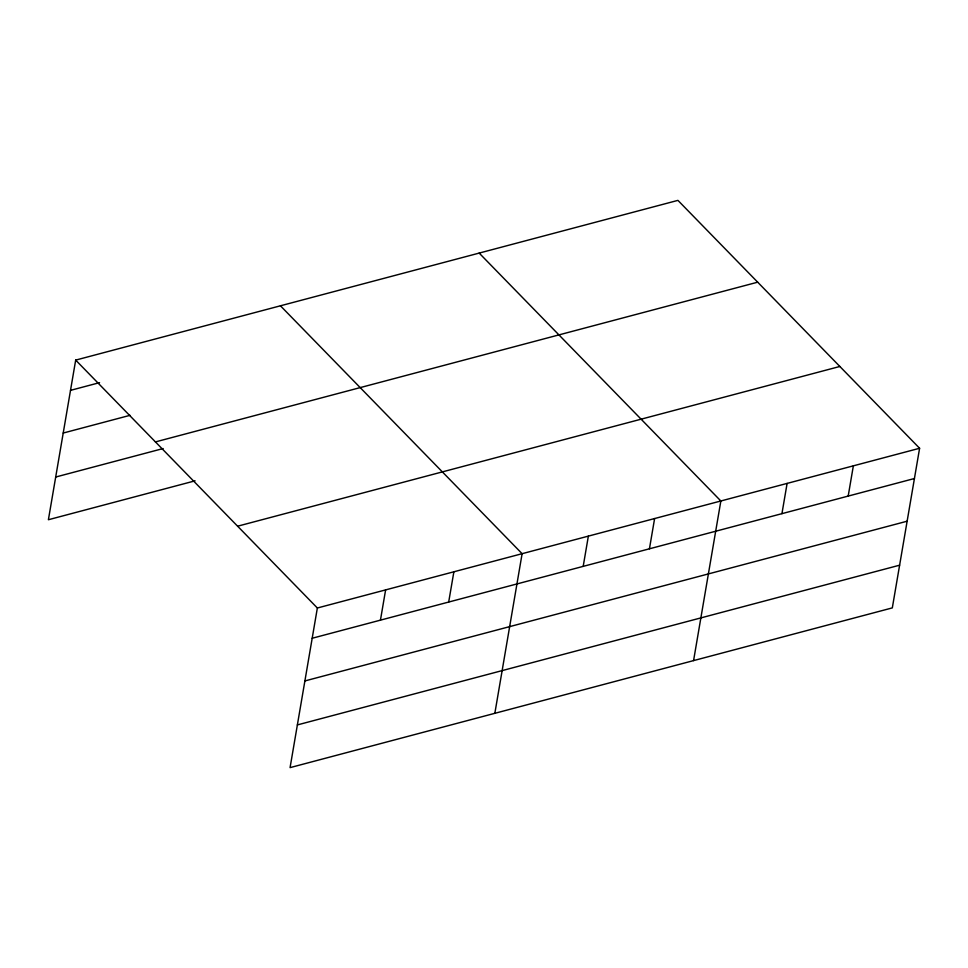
<?xml version="1.0" encoding="UTF-8"?>
<svg xmlns="http://www.w3.org/2000/svg" width="968" height="968" viewBox="0 0 968 968"><rect width="100%" height="100%" fill="white"/><g stroke="black" fill="none" stroke-linecap="round" stroke-linejoin="round"><path stroke-width="1.45" d="M75.685 360.108L317.359 608.001L290.073 767.624L892.315 607.892L919.6 448.269L677.927 200.376L75.685 360.108L48.4 519.731L195.076 480.83M380.448 620.149L385.615 589.899M448.692 602.048L453.871 571.798M494.842 713.307L522.115 553.696L280.442 305.803M583.196 566.365L588.362 536.127M649.443 548.795L654.61 518.558M693.572 660.6L720.857 500.988L479.184 253.096M781.938 513.657L787.105 483.419M848.186 496.088L853.352 465.838M70.519 390.358L99.559 382.65M63.21 433.047L130.014 415.332M155.437 441.916L757.678 282.184M55.696 477.03L163.156 448.535M237.608 526.205L839.849 366.473M317.359 608.001L919.6 448.269M312.192 638.251L914.433 478.519M304.896 680.94L907.137 521.207M297.37 724.923L899.611 565.191"/></g></svg>
